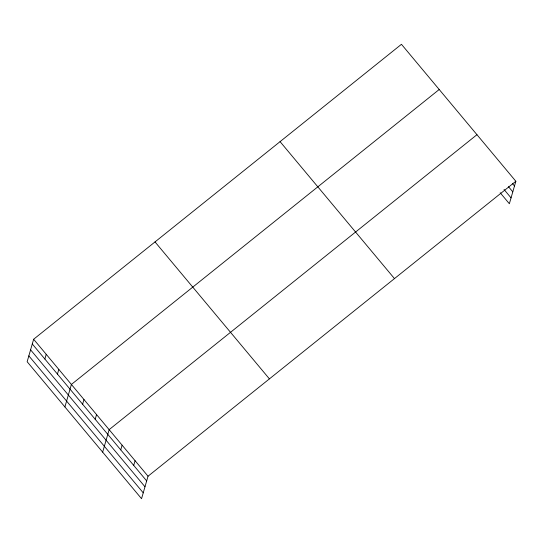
<?xml version="1.0" encoding="UTF-8"?>
<svg xmlns="http://www.w3.org/2000/svg" width="543" height="543" viewBox="0 0 543 543"><rect width="100%" height="100%" fill="white"/><g stroke="black" fill="none" stroke-linecap="round" stroke-linejoin="round"><path stroke-width="0.81" d="M33.639 339.253L27.15 361.733L141.547 498.698L148.035 476.218L515.85 181.267L401.453 44.302L33.639 339.253L148.035 476.218M44.865 359.025L46.223 354.321M57.449 374.093L58.807 369.383M64.902 406.931L71.391 384.451L439.206 89.5M82.611 404.223L83.975 399.519M95.195 419.291L96.559 414.58M102.654 452.129L109.143 429.649L476.958 134.698M120.743 449.882L122.107 445.172M133.714 465.399L135.071 460.695M515.85 181.267L509.361 203.747L500.178 192.751M512.327 183.391L514.492 185.977M508.479 186.663L512.796 191.842M504.033 189.473L511.051 197.883M280.073 141.635L394.469 278.6M155.02 241.92L269.416 378.885M32.281 343.963L146.678 480.922M30.584 349.828L144.981 486.786M28.84 355.869L143.237 492.834"/></g></svg>
